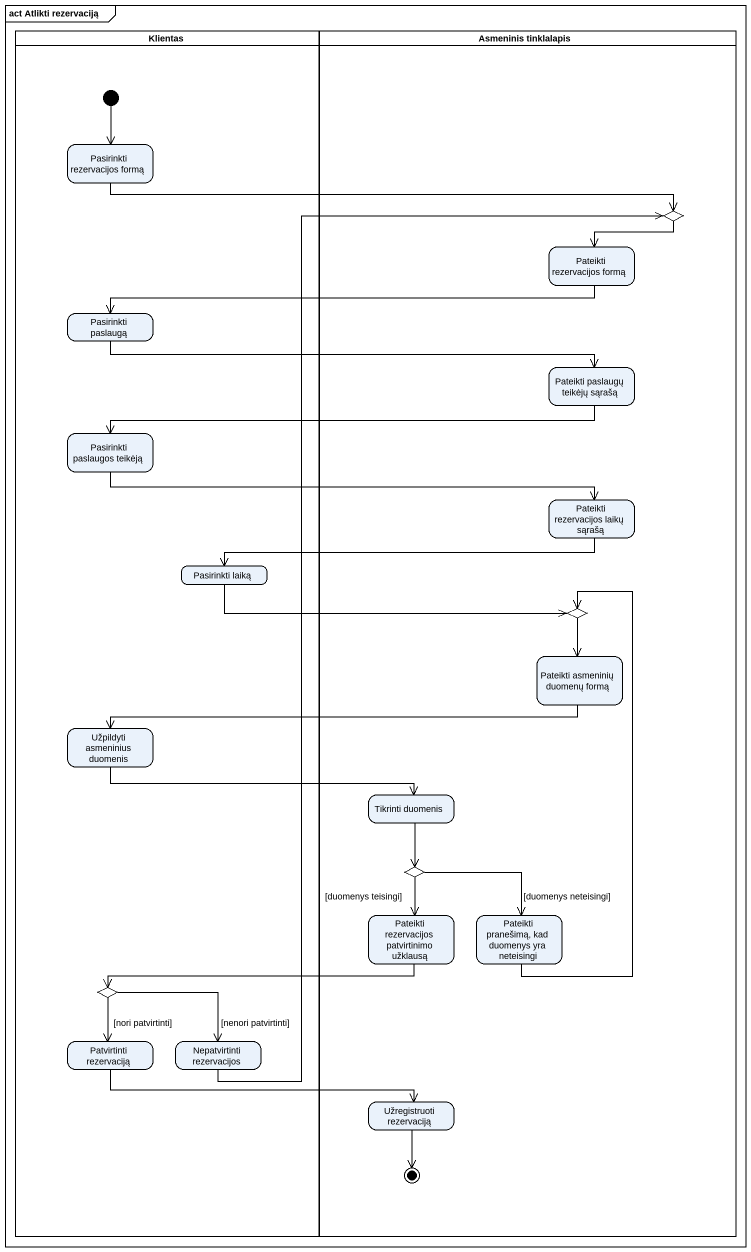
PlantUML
@startuml
mainframe act Atlikti rezervaciją
hide empty description
state Klientas <<partition>> {
  state "Pasirinkti rezervacijos formą" as Pasirinkti_rezervacijos
  state "Pasirinkti paslaugą" as Pasirinkti_paslaugą
  state "Pasirinkti paslaugos teikėją" as Pasirinkti_paslaugos_teikėją
  state "Pasirinkti laiką" as Pasirinkti_laiką
  state "Užpildyti asmeninius duomenis" as Užpildyti_asmeninius
  state choice4 <<choice>>
  state "Patvirtinti rezervaciją" as Patvirtinti_rezervaciją
  state "Nepatvirtinti rezervacijos" as Nepatvirtinti_rezervacijos
  [*] --> Pasirinkti_rezervacijos
}
state "Asmeninis tinklalapis" as Asmeninis_tinklalapis <<partition>> {
  state choice1 <<choice>>
  state "Pateikti rezervacijos formą" as Pateikti_rezervacijos_formą
  state "Pateikti paslaugų teikėjų sąrašą" as Pateikti_paslaugų_teikėjų
  state "Pateikti rezervacijos laikų sąrašą" as Pateikti_rezervacijos_laikų
  state choice2 <<choice>>
  state "Pateikti asmeninių duomenų formą" as Pateikti_asmeninių_duomenų
  state "Tikrinti duomenis" as Tikrinti_duomenis
  state choice3 <<choice>>
  state "Pateikti rezervacijos patvirtinimo užklausą" as Pateikti_rezervacijos
  state "Pateikti pranešimą, kad duomenys yra neteisingi" as Pateikti_pranešimą_kad
  state "Užregistruoti rezervaciją" as Užregistruoti_rezervaciją
  Užregistruoti_rezervaciją --> [*]
}
Pasirinkti_rezervacijos -right-> choice1
choice1 --> Pateikti_rezervacijos_formą
Pateikti_rezervacijos_formą -left-> Pasirinkti_paslaugą
Pasirinkti_paslaugą -right-> Pateikti_paslaugų_teikėjų
Pateikti_paslaugų_teikėjų -left-> Pasirinkti_paslaugos_teikėją
Pasirinkti_paslaugos_teikėją -right-> Pateikti_rezervacijos_laikų
Pateikti_rezervacijos_laikų -left-> Pasirinkti_laiką
Pasirinkti_laiką -right-> choice2
choice2 --> Pateikti_asmeninių_duomenų
Pateikti_asmeninių_duomenų -left-> Užpildyti_asmeninius
Užpildyti_asmeninius -right-> Tikrinti_duomenis
Tikrinti_duomenis --> choice3
choice3 --> Pateikti_rezervacijos : [duomenys teisingi]
choice3 --> Pateikti_pranešimą_kad : [duomenys neteisingi]
Pateikti_rezervacijos -left-> choice4
Pateikti_pranešimą_kad -up-> choice2
choice4 --> Patvirtinti_rezervaciją : [nori patvirtinti]
choice4 -right-> Nepatvirtinti_rezervacijos : [nenori patvirtinti]
Patvirtinti_rezervaciją -right-> Užregistruoti_rezervaciją
Nepatvirtinti_rezervacijos -up-> choice1
@enduml
